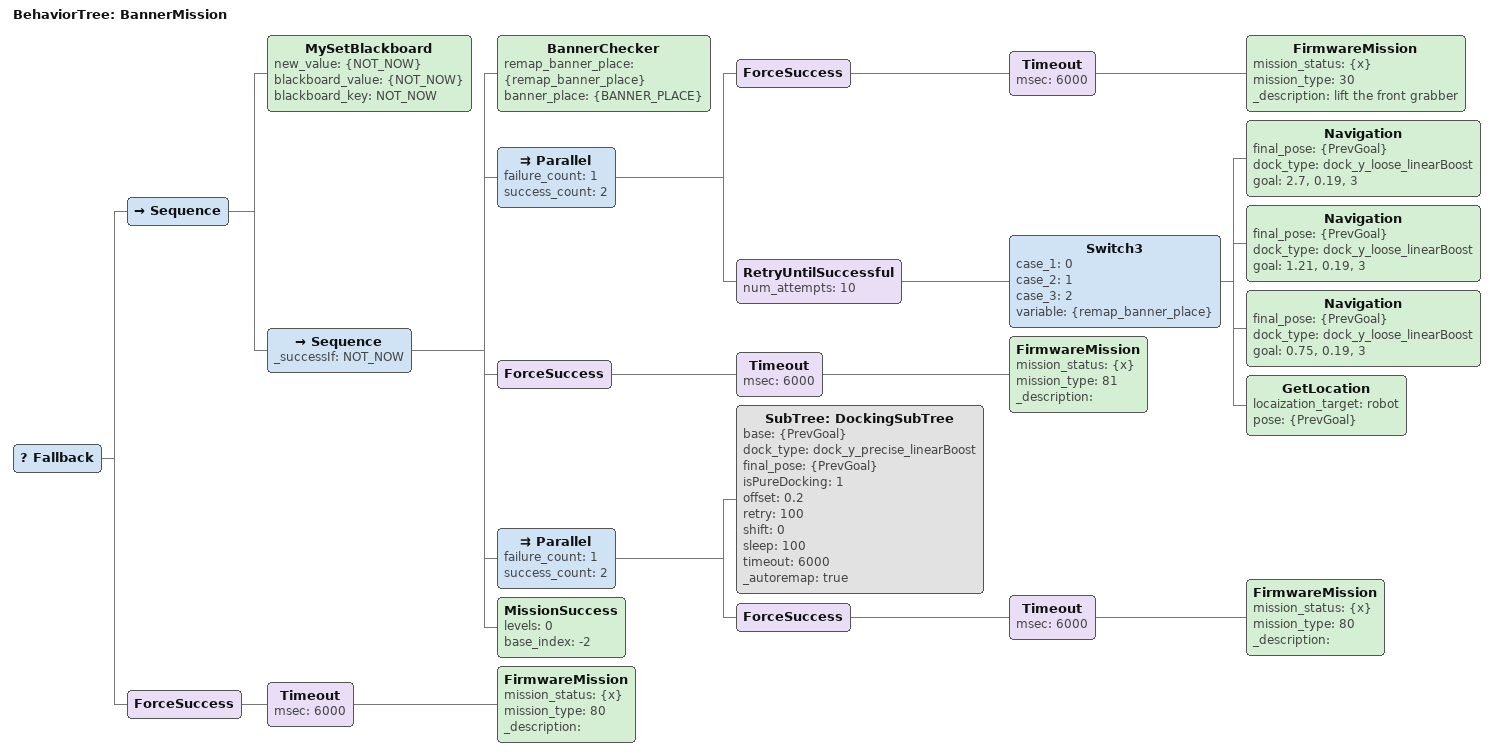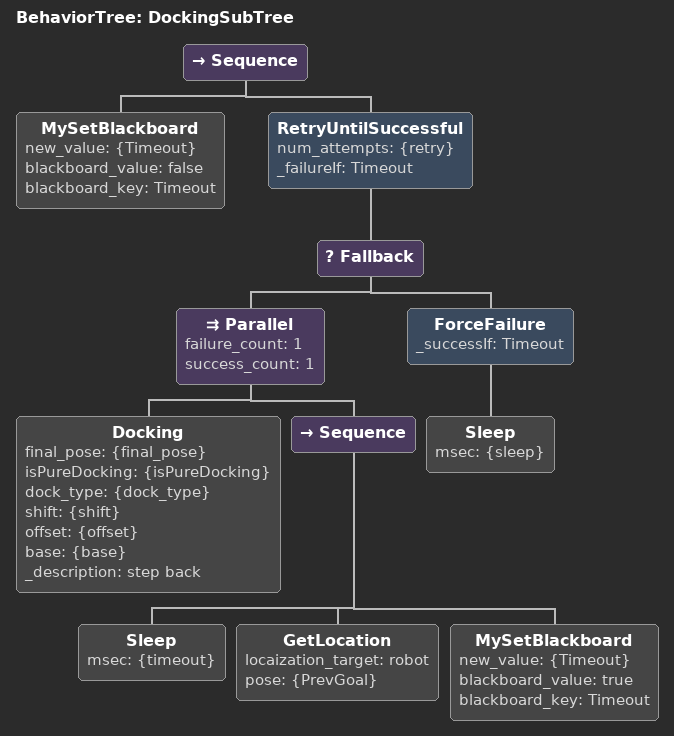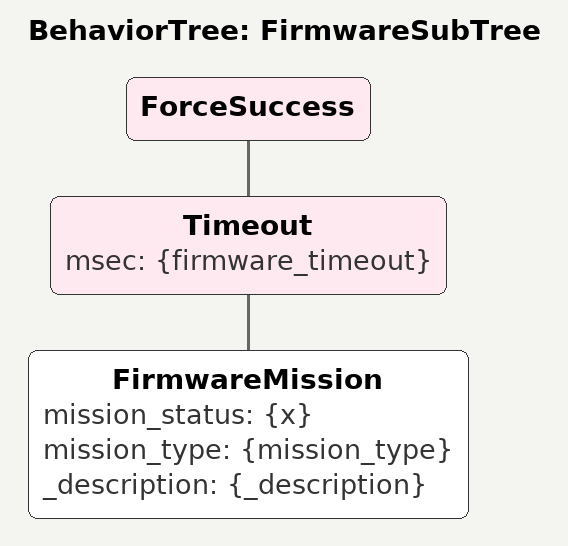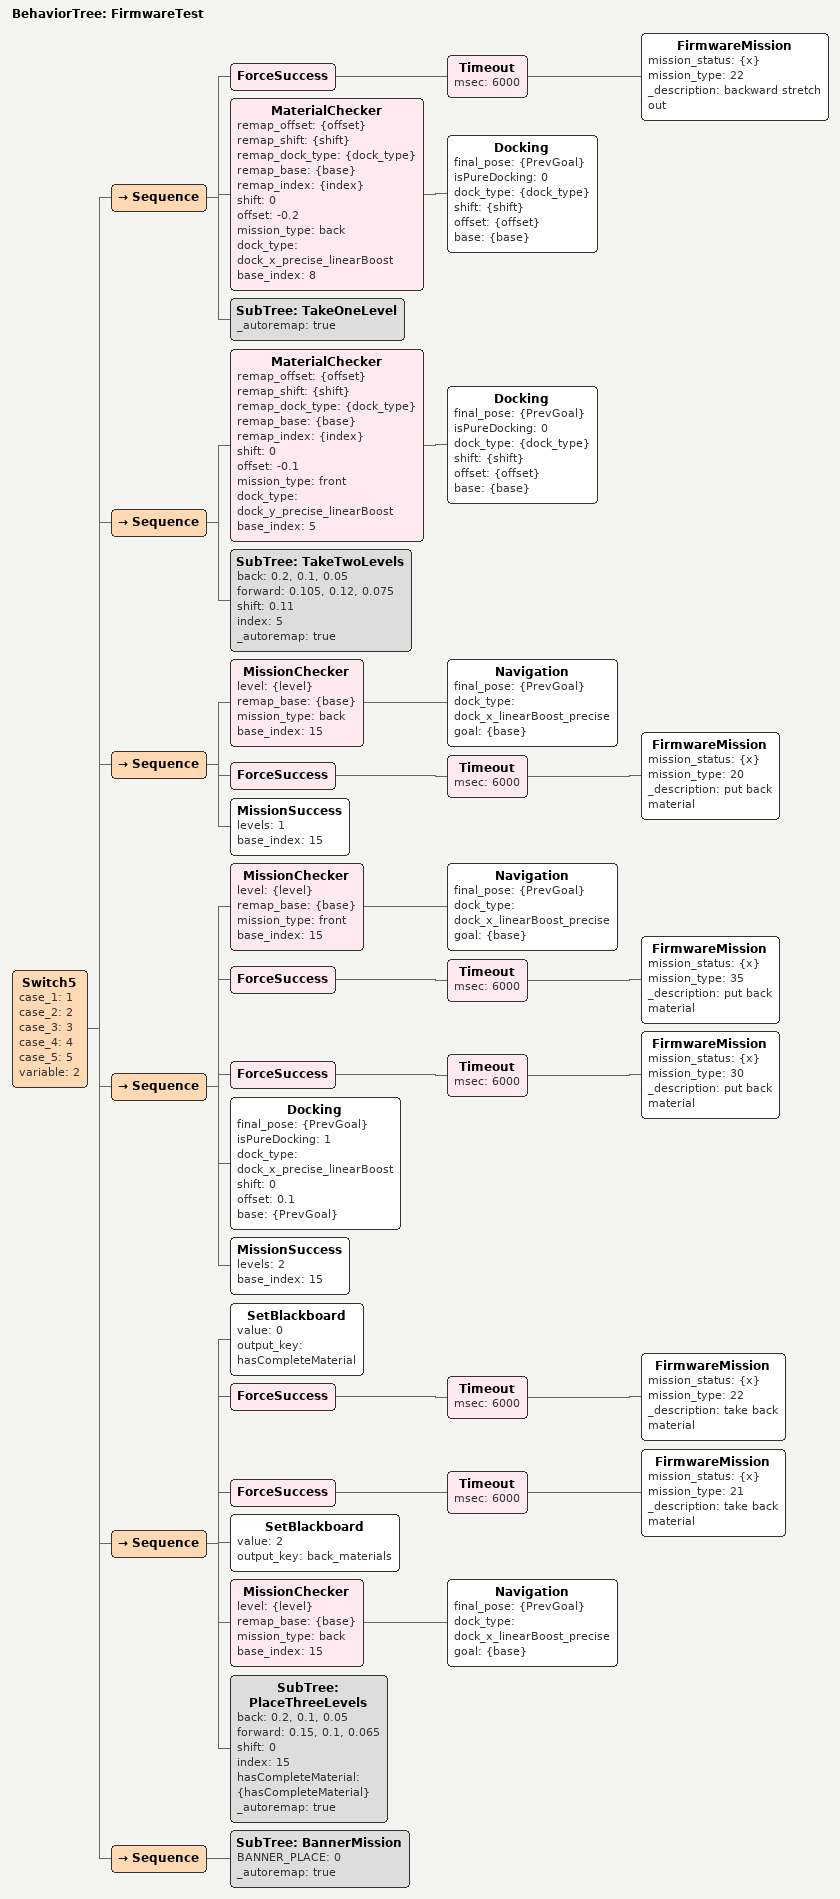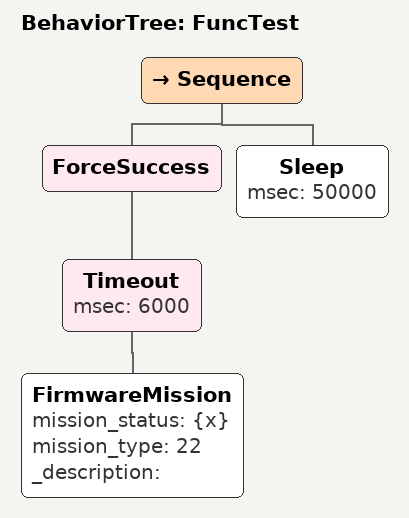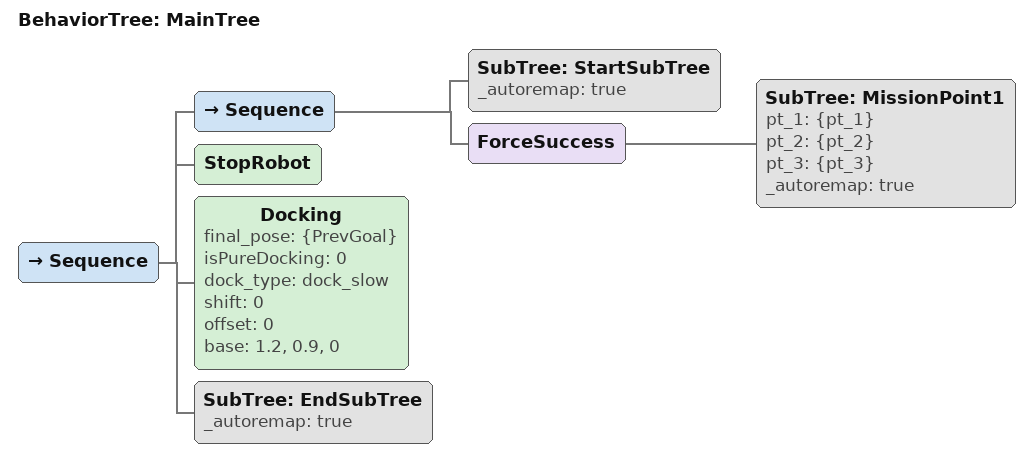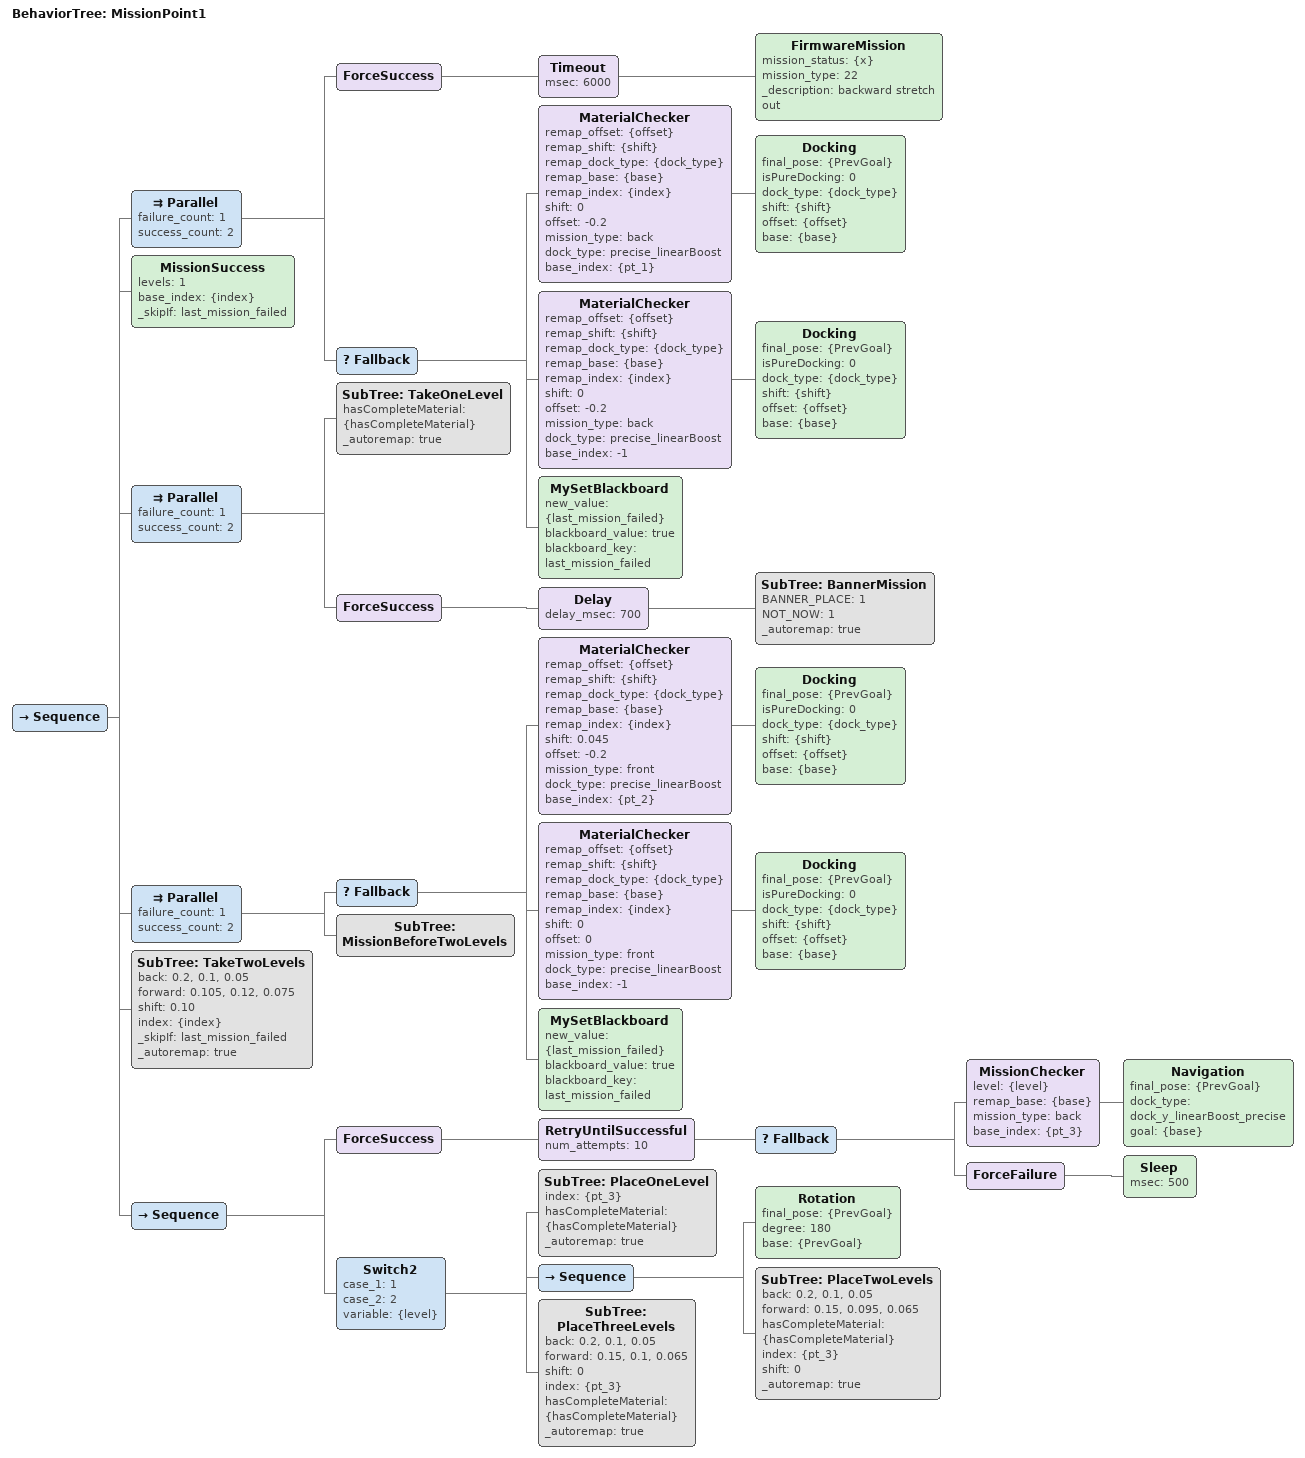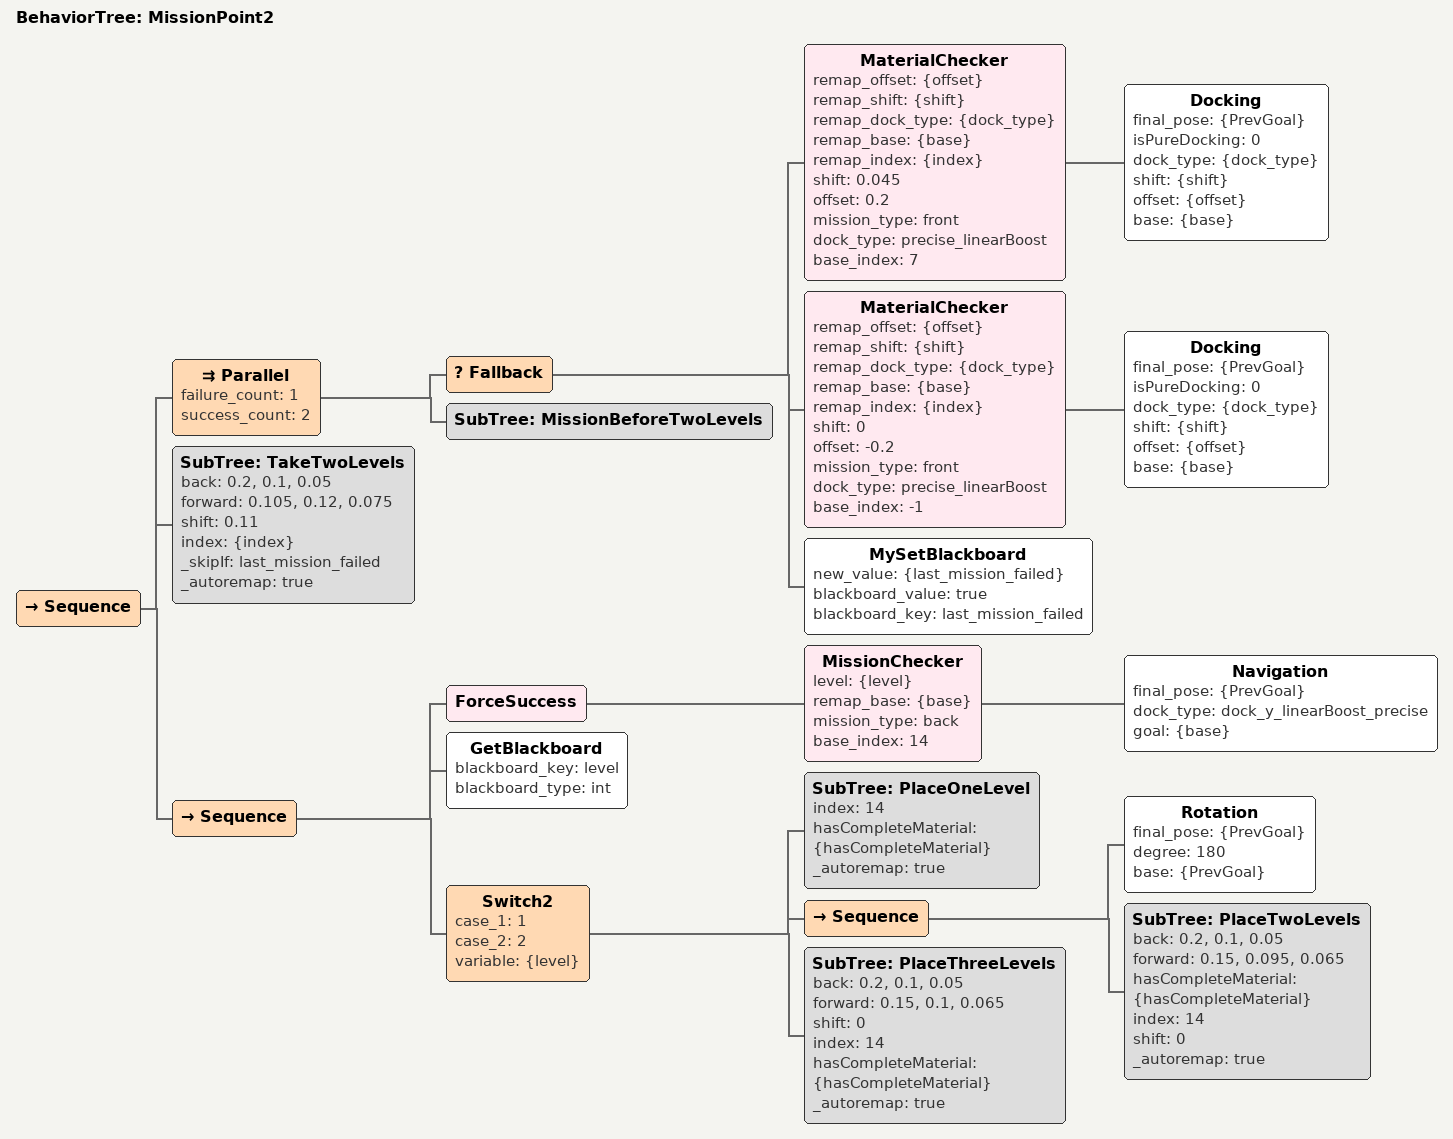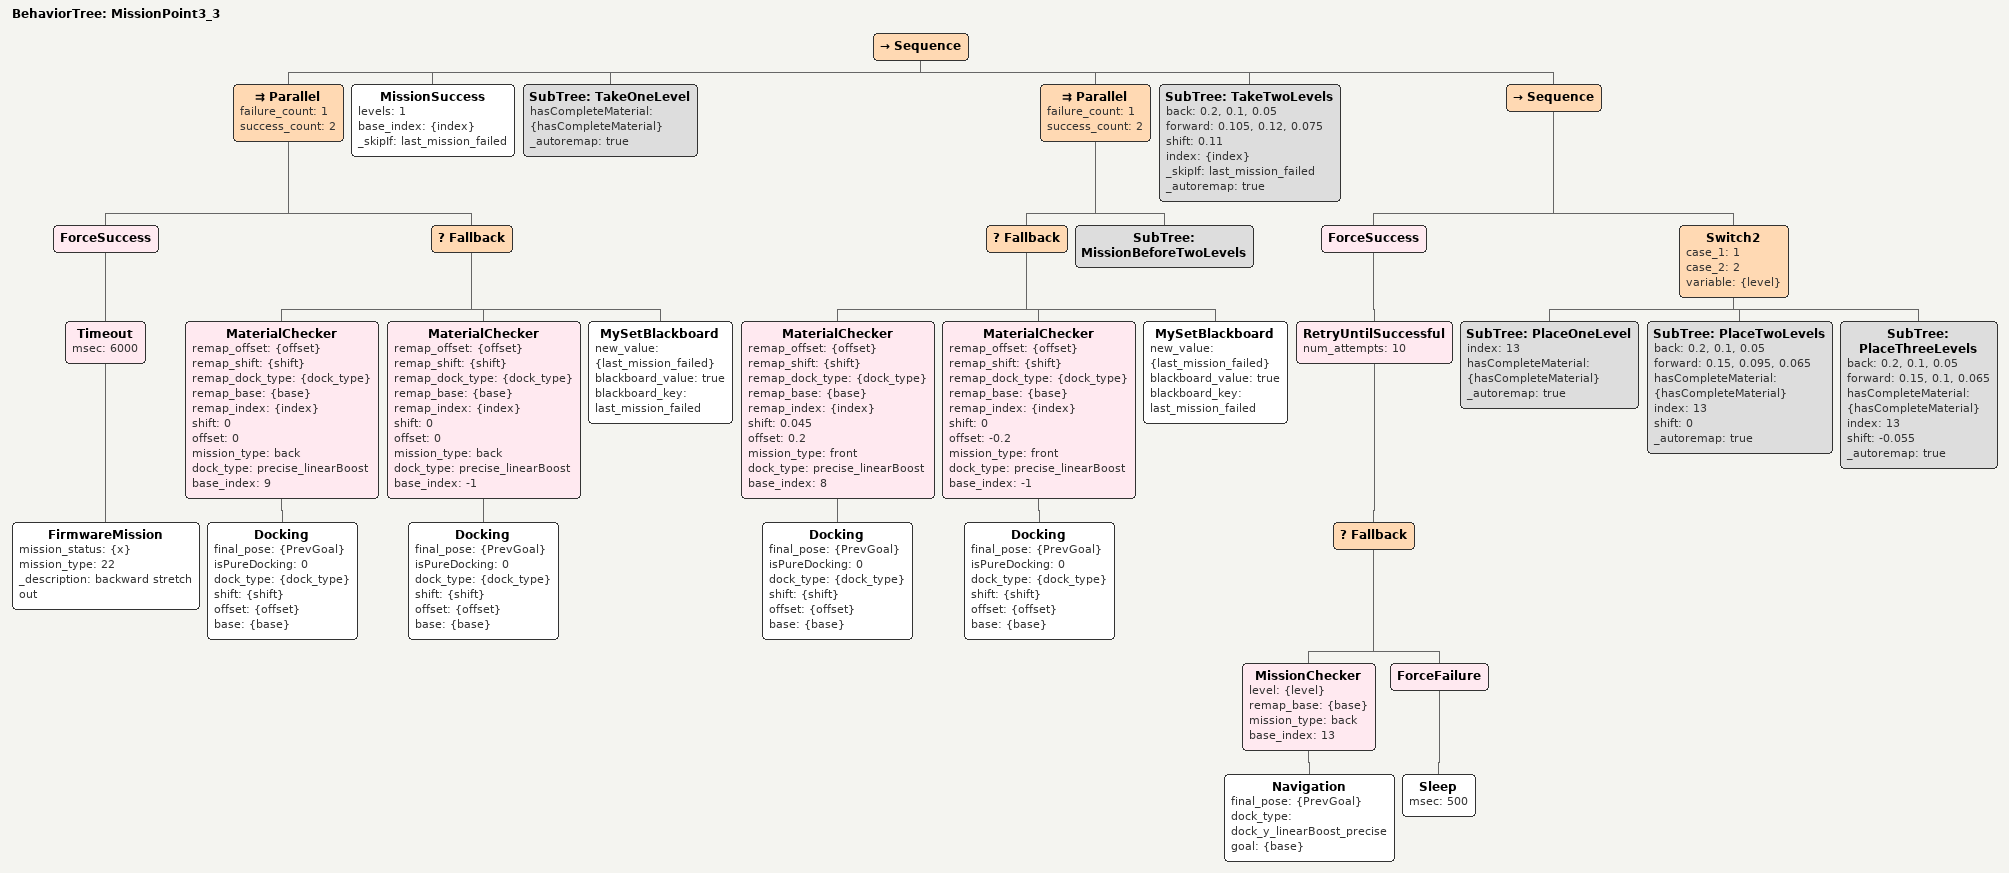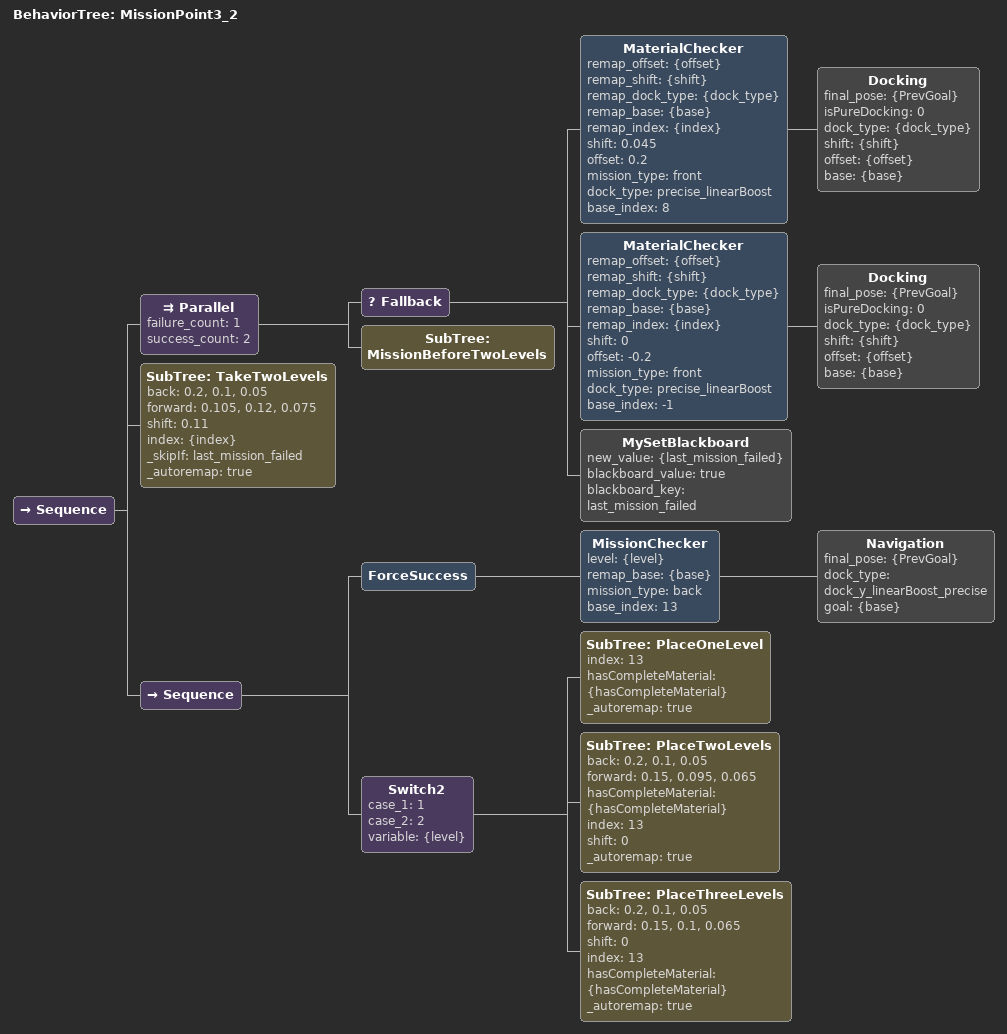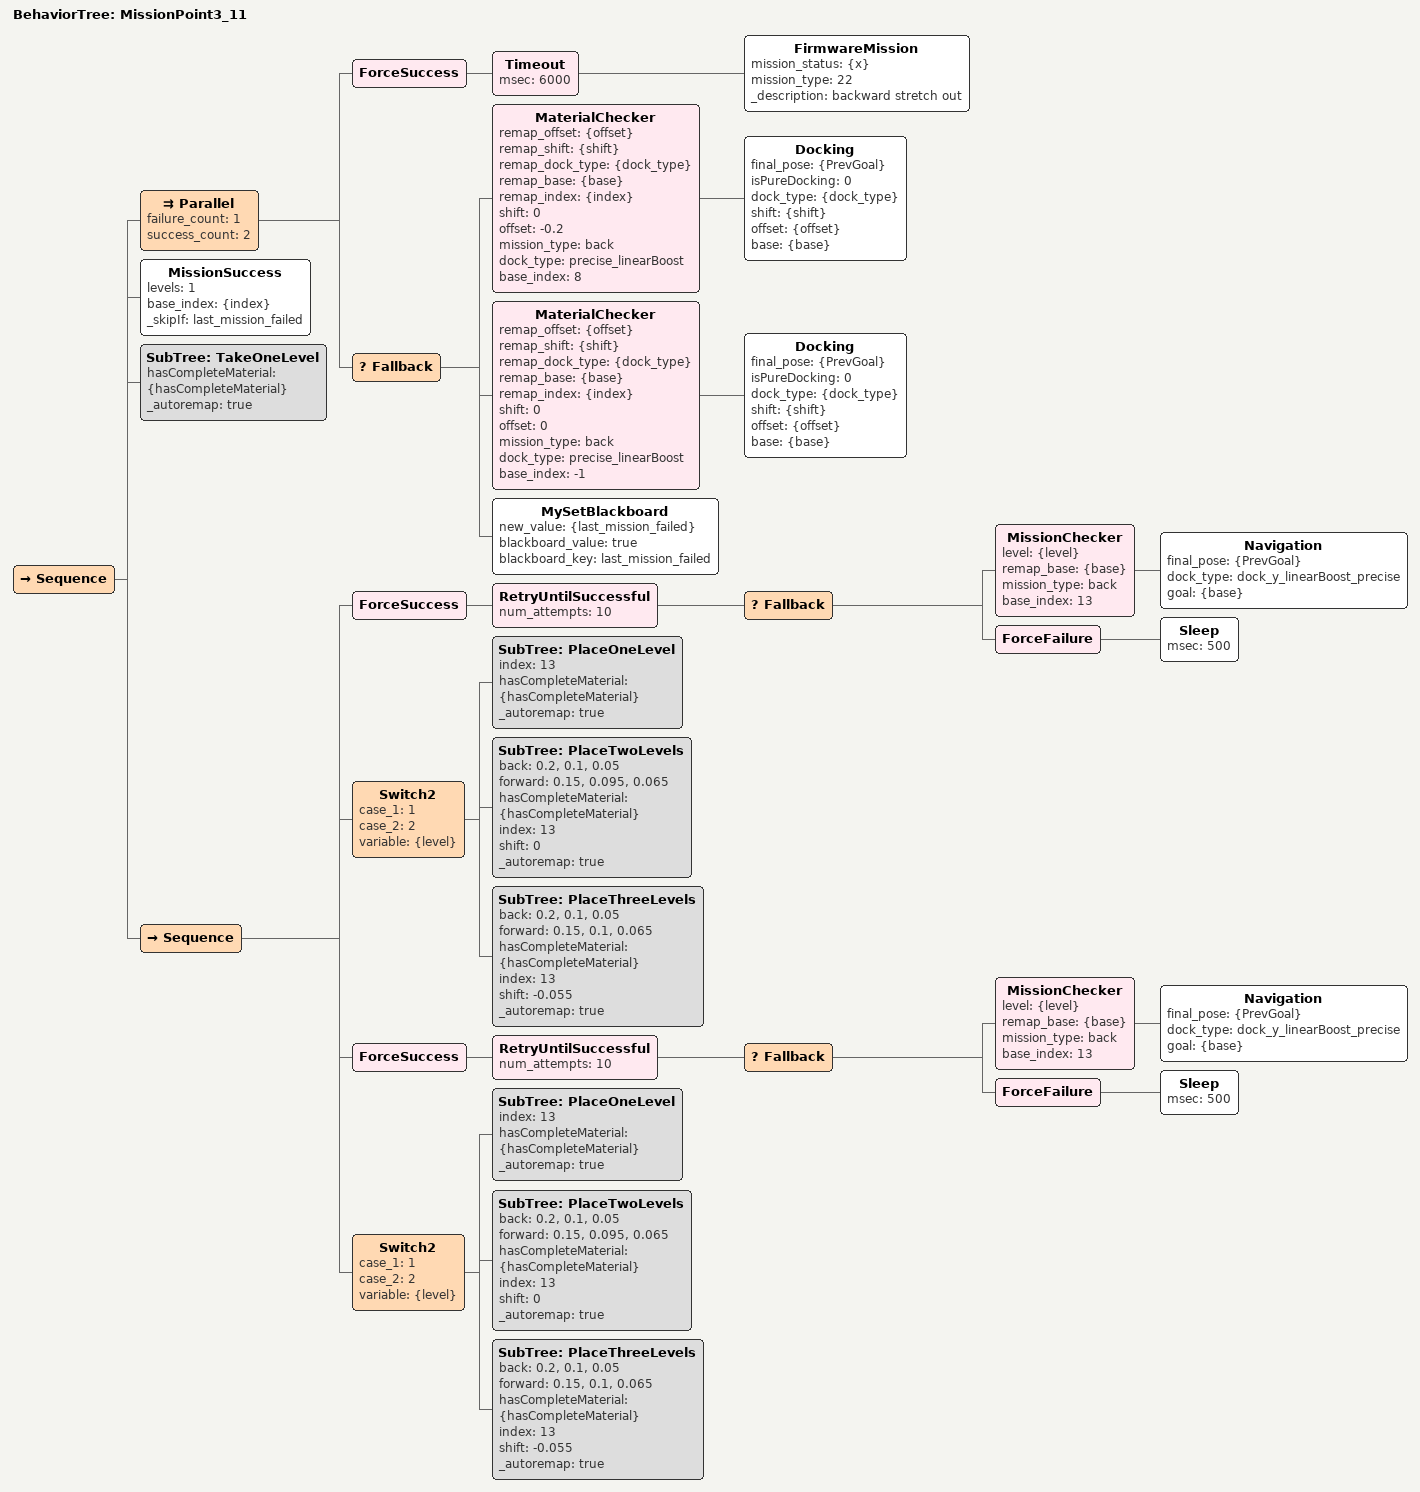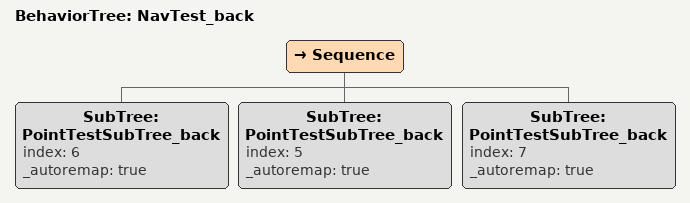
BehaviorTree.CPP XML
<BehaviorTree ID="BannerMission">
  <Fallback>
    <Sequence>
      <MySetBlackboard new_value="{NOT_NOW}" blackboard_value="{NOT_NOW}" blackboard_key="NOT_NOW"/>
      <Sequence _successIf="NOT_NOW">
        <BannerChecker remap_banner_place="{remap_banner_place}" banner_place="{BANNER_PLACE}"/>
        <Parallel failure_count="1" success_count="2">
          <ForceSuccess>
            <Timeout msec="6000">
              <FirmwareMission mission_status="{x}" mission_type="30" _description="lift the front grabber"/>
            </Timeout>
          </ForceSuccess>
          <RetryUntilSuccessful num_attempts="10">
            <Switch3 case_1="0" case_2="1" case_3="2" variable="{remap_banner_place}">
              <Navigation final_pose="{PrevGoal}" dock_type="dock_y_loose_linearBoost" goal="2.7, 0.19, 3"/>
              <Navigation final_pose="{PrevGoal}" dock_type="dock_y_loose_linearBoost" goal="1.21, 0.19, 3"/>
              <Navigation final_pose="{PrevGoal}" dock_type="dock_y_loose_linearBoost" goal="0.75, 0.19, 3"/>
              <GetLocation locaization_target="robot" pose="{PrevGoal}"/>
            </Switch3>
          </RetryUntilSuccessful>
        </Parallel>
        <ForceSuccess>
          <Timeout msec="6000">
            <FirmwareMission mission_status="{x}" mission_type="81" _description=""/>
          </Timeout>
        </ForceSuccess>
        <Parallel failure_count="1" success_count="2">
          <SubTree ID="DockingSubTree" base="{PrevGoal}" dock_type="dock_y_precise_linearBoost" final_pose="{PrevGoal}" isPureDocking="1" offset="0.2" retry="100" shift="0" sleep="100" timeout="6000" _autoremap="true"/>
          <ForceSuccess>
            <Timeout msec="6000">
              <FirmwareMission mission_status="{x}" mission_type="80" _description=""/>
            </Timeout>
          </ForceSuccess>
        </Parallel>
        <MissionSuccess levels="0" base_index="-2"/>
      </Sequence>
    </Sequence>
    <ForceSuccess>
      <Timeout msec="6000">
        <FirmwareMission mission_status="{x}" mission_type="80" _description=""/>
      </Timeout>
    </ForceSuccess>
  </Fallback>
</BehaviorTree>

<BehaviorTree ID="DockingSubTree">
  <Sequence>
    <MySetBlackboard new_value="{Timeout}" blackboard_value="false" blackboard_key="Timeout"/>
    <RetryUntilSuccessful num_attempts="{retry}" _failureIf="Timeout">
      <Fallback>
        <Parallel failure_count="1" success_count="1">
          <Docking final_pose="{final_pose}" isPureDocking="{isPureDocking}" dock_type="{dock_type}" shift="{shift}" offset="{offset}" base="{base}" _description="step back"/>
          <Sequence>
            <Sleep msec="{timeout}"/>
            <GetLocation locaization_target="robot" pose="{PrevGoal}"/>
            <MySetBlackboard new_value="{Timeout}" blackboard_value="true" blackboard_key="Timeout"/>
          </Sequence>
        </Parallel>
        <ForceFailure _successIf="Timeout">
          <Sleep msec="{sleep}"/>
        </ForceFailure>
      </Fallback>
    </RetryUntilSuccessful>
  </Sequence>
</BehaviorTree>

<BehaviorTree ID="FirmwareSubTree">
  <ForceSuccess>
    <Timeout msec="{firmware_timeout}">
      <FirmwareMission mission_status="{x}" mission_type="{mission_type}" _description="{_description}"/>
    </Timeout>
  </ForceSuccess>
</BehaviorTree>

<BehaviorTree ID="FirmwareTest">
  <Switch5 case_1="1" case_2="2" case_3="3" case_4="4" case_5="5" variable="2">
    <Sequence>
      <ForceSuccess>
        <Timeout msec="6000">
          <FirmwareMission mission_status="{x}" mission_type="22" _description="backward stretch out"/>
        </Timeout>
      </ForceSuccess>
      <MaterialChecker remap_offset="{offset}" remap_shift="{shift}" remap_dock_type="{dock_type}" remap_base="{base}" remap_index="{index}" shift="0" offset="-0.2" mission_type="back" dock_type="dock_x_precise_linearBoost" base_index="8">
        <Docking final_pose="{PrevGoal}" isPureDocking="0" dock_type="{dock_type}" shift="{shift}" offset="{offset}" base="{base}"/>
      </MaterialChecker>
      <SubTree ID="TakeOneLevel" _autoremap="true"/>
    </Sequence>
    <Sequence>
      <MaterialChecker remap_offset="{offset}" remap_shift="{shift}" remap_dock_type="{dock_type}" remap_base="{base}" remap_index="{index}" shift="0" offset="-0.1" mission_type="front" dock_type="dock_y_precise_linearBoost" base_index="5">
        <Docking final_pose="{PrevGoal}" isPureDocking="0" dock_type="{dock_type}" shift="{shift}" offset="{offset}" base="{base}"/>
      </MaterialChecker>
      <SubTree ID="TakeTwoLevels" back="0.2, 0.1, 0.05" forward="0.105, 0.12, 0.075" shift="0.11" index="5" _autoremap="true"/>
    </Sequence>
    <Sequence>
      <MissionChecker level="{level}" remap_base="{base}" mission_type="back" base_index="15">
        <Navigation final_pose="{PrevGoal}" dock_type="dock_x_linearBoost_precise" goal="{base}"/>
      </MissionChecker>
      <ForceSuccess>
        <Timeout msec="6000">
          <FirmwareMission mission_status="{x}" mission_type="20" _description="put back material"/>
        </Timeout>
      </ForceSuccess>
      <MissionSuccess levels="1" base_index="15"/>
    </Sequence>
    <Sequence>
      <MissionChecker level="{level}" remap_base="{base}" mission_type="front" base_index="15">
        <Navigation final_pose="{PrevGoal}" dock_type="dock_x_linearBoost_precise" goal="{base}"/>
      </MissionChecker>
      <ForceSuccess>
        <Timeout msec="6000">
          <FirmwareMission mission_status="{x}" mission_type="35" _description="put back material"/>
        </Timeout>
      </ForceSuccess>
      <ForceSuccess>
        <Timeout msec="6000">
          <FirmwareMission mission_status="{x}" mission_type="30" _description="put back material"/>
        </Timeout>
      </ForceSuccess>
      <Docking final_pose="{PrevGoal}" isPureDocking="1" dock_type="dock_x_precise_linearBoost" shift="0" offset="0.1" base="{PrevGoal}"/>
      <MissionSuccess levels="2" base_index="15"/>
    </Sequence>
    <Sequence>
      <SetBlackboard value="0" output_key="hasCompleteMaterial"/>
      <ForceSuccess>
        <Timeout msec="6000">
          <FirmwareMission mission_status="{x}" mission_type="22" _description="take back material"/>
        </Timeout>
      </ForceSuccess>
      <ForceSuccess>
        <Timeout msec="6000">
          <FirmwareMission mission_status="{x}" mission_type="21" _description="take back material"/>
        </Timeout>
      </ForceSuccess>
      <SetBlackboard value="2" output_key="back_materials"/>
      <MissionChecker level="{level}" remap_base="{base}" mission_type="back" base_index="15">
        <Navigation final_pose="{PrevGoal}" dock_type="dock_x_linearBoost_precise" goal="{base}"/>
      </MissionChecker>
      <SubTree ID="PlaceThreeLevels" back="0.2, 0.1, 0.05" forward="0.15, 0.1, 0.065" shift="0" index="15" hasCompleteMaterial="{hasCompleteMaterial}" _autoremap="true"/>
    </Sequence>
    <Sequence>
      <SubTree ID="BannerMission" BANNER_PLACE="0" _autoremap="true"/>
    </Sequence>
  </Switch5>
</BehaviorTree>

<BehaviorTree ID="FuncTest">
  <Sequence>
    <ForceSuccess>
      <Timeout msec="6000">
        <FirmwareMission mission_status="{x}" mission_type="22" _description=""/>
      </Timeout>
    </ForceSuccess>
    <Sleep msec="50000"/>
  </Sequence>
</BehaviorTree>

<BehaviorTree ID="MainTree">
  <Sequence>
    <Sequence>
      <SubTree ID="StartSubTree" _autoremap="true"/>
      <ForceSuccess>
        <SubTree ID="MissionPoint1" pt_1="{pt_1}" pt_2="{pt_2}" pt_3="{pt_3}" _autoremap="true"/>
      </ForceSuccess>
    </Sequence>
    <StopRobot/>
    <Docking final_pose="{PrevGoal}" isPureDocking="0" dock_type="dock_slow" shift="0" offset="0" base="1.2, 0.9, 0"/>
    <SubTree ID="EndSubTree" _autoremap="true"/>
  </Sequence>
</BehaviorTree>

<BehaviorTree ID="MissionPoint1">
  <Sequence>
    <Parallel failure_count="1" success_count="2">
      <ForceSuccess>
        <Timeout msec="6000">
          <FirmwareMission mission_status="{x}" mission_type="22" _description="backward stretch out"/>
        </Timeout>
      </ForceSuccess>
      <Fallback>
        <MaterialChecker remap_offset="{offset}" remap_shift="{shift}" remap_dock_type="{dock_type}" remap_base="{base}" remap_index="{index}" shift="0" offset="-0.2" mission_type="back" dock_type="precise_linearBoost" base_index="{pt_1}">
          <Docking final_pose="{PrevGoal}" isPureDocking="0" dock_type="{dock_type}" shift="{shift}" offset="{offset}" base="{base}"/>
        </MaterialChecker>
        <MaterialChecker remap_offset="{offset}" remap_shift="{shift}" remap_dock_type="{dock_type}" remap_base="{base}" remap_index="{index}" shift="0" offset="-0.2" mission_type="back" dock_type="precise_linearBoost" base_index="-1">
          <Docking final_pose="{PrevGoal}" isPureDocking="0" dock_type="{dock_type}" shift="{shift}" offset="{offset}" base="{base}"/>
        </MaterialChecker>
        <MySetBlackboard new_value="{last_mission_failed}" blackboard_value="true" blackboard_key="last_mission_failed"/>
      </Fallback>
    </Parallel>
    <MissionSuccess levels="1" base_index="{index}" _skipIf="last_mission_failed"/>
    <Parallel failure_count="1" success_count="2">
      <SubTree ID="TakeOneLevel" hasCompleteMaterial="{hasCompleteMaterial}" _autoremap="true"/>
      <ForceSuccess>
        <Delay delay_msec="700">
          <SubTree ID="BannerMission" BANNER_PLACE="1" NOT_NOW="1" _autoremap="true"/>
        </Delay>
      </ForceSuccess>
    </Parallel>
    <Parallel failure_count="1" success_count="2">
      <Fallback>
        <MaterialChecker remap_offset="{offset}" remap_shift="{shift}" remap_dock_type="{dock_type}" remap_base="{base}" remap_index="{index}" shift="0.045" offset="-0.2" mission_type="front" dock_type="precise_linearBoost" base_index="{pt_2}">
          <Docking final_pose="{PrevGoal}" isPureDocking="0" dock_type="{dock_type}" shift="{shift}" offset="{offset}" base="{base}"/>
        </MaterialChecker>
        <MaterialChecker remap_offset="{offset}" remap_shift="{shift}" remap_dock_type="{dock_type}" remap_base="{base}" remap_index="{index}" shift="0" offset="0" mission_type="front" dock_type="precise_linearBoost" base_index="-1">
          <Docking final_pose="{PrevGoal}" isPureDocking="0" dock_type="{dock_type}" shift="{shift}" offset="{offset}" base="{base}"/>
        </MaterialChecker>
        <MySetBlackboard new_value="{last_mission_failed}" blackboard_value="true" blackboard_key="last_mission_failed"/>
      </Fallback>
      <SubTree ID="MissionBeforeTwoLevels"/>
    </Parallel>
    <SubTree ID="TakeTwoLevels" back="0.2, 0.1, 0.05" forward="0.105, 0.12, 0.075" shift="0.10" index="{index}" _skipIf="last_mission_failed" _autoremap="true"/>
    <Sequence>
      <ForceSuccess>
        <RetryUntilSuccessful num_attempts="10">
          <Fallback>
            <MissionChecker level="{level}" remap_base="{base}" mission_type="back" base_index="{pt_3}">
              <Navigation final_pose="{PrevGoal}" dock_type="dock_y_linearBoost_precise" goal="{base}"/>
            </MissionChecker>
            <ForceFailure>
              <Sleep msec="500"/>
            </ForceFailure>
          </Fallback>
        </RetryUntilSuccessful>
      </ForceSuccess>
      <Switch2 case_1="1" case_2="2" variable="{level}">
        <SubTree ID="PlaceOneLevel" index="{pt_3}" hasCompleteMaterial="{hasCompleteMaterial}" _autoremap="true"/>
        <Sequence>
          <Rotation final_pose="{PrevGoal}" degree="180" base="{PrevGoal}"/>
          <SubTree ID="PlaceTwoLevels" back="0.2, 0.1, 0.05" forward="0.15, 0.095, 0.065" hasCompleteMaterial="{hasCompleteMaterial}" index="{pt_3}" shift="0" _autoremap="true"/>
        </Sequence>
        <SubTree ID="PlaceThreeLevels" back="0.2, 0.1, 0.05" forward="0.15, 0.1, 0.065" shift="0" index="{pt_3}" hasCompleteMaterial="{hasCompleteMaterial}" _autoremap="true"/>
      </Switch2>
    </Sequence>
  </Sequence>
</BehaviorTree>

<BehaviorTree ID="MissionPoint2">
  <Sequence>
    <Parallel failure_count="1" success_count="2">
      <Fallback>
        <MaterialChecker remap_offset="{offset}" remap_shift="{shift}" remap_dock_type="{dock_type}" remap_base="{base}" remap_index="{index}" shift="0.045" offset="0.2" mission_type="front" dock_type="precise_linearBoost" base_index="7">
          <Docking final_pose="{PrevGoal}" isPureDocking="0" dock_type="{dock_type}" shift="{shift}" offset="{offset}" base="{base}"/>
        </MaterialChecker>
        <MaterialChecker remap_offset="{offset}" remap_shift="{shift}" remap_dock_type="{dock_type}" remap_base="{base}" remap_index="{index}" shift="0" offset="-0.2" mission_type="front" dock_type="precise_linearBoost" base_index="-1">
          <Docking final_pose="{PrevGoal}" isPureDocking="0" dock_type="{dock_type}" shift="{shift}" offset="{offset}" base="{base}"/>
        </MaterialChecker>
        <MySetBlackboard new_value="{last_mission_failed}" blackboard_value="true" blackboard_key="last_mission_failed"/>
      </Fallback>
      <SubTree ID="MissionBeforeTwoLevels"/>
    </Parallel>
    <SubTree ID="TakeTwoLevels" back="0.2, 0.1, 0.05" forward="0.105, 0.12, 0.075" shift="0.11" index="{index}" _skipIf="last_mission_failed" _autoremap="true"/>
    <Sequence>
      <ForceSuccess>
        <MissionChecker level="{level}" remap_base="{base}" mission_type="back" base_index="14">
          <Navigation final_pose="{PrevGoal}" dock_type="dock_y_linearBoost_precise" goal="{base}"/>
        </MissionChecker>
      </ForceSuccess>
      <GetBlackboard blackboard_key="level" blackboard_type="int"/>
      <Switch2 case_1="1" case_2="2" variable="{level}">
        <SubTree ID="PlaceOneLevel" index="14" hasCompleteMaterial="{hasCompleteMaterial}" _autoremap="true"/>
        <Sequence>
          <Rotation final_pose="{PrevGoal}" degree="180" base="{PrevGoal}"/>
          <SubTree ID="PlaceTwoLevels" back="0.2, 0.1, 0.05" forward="0.15, 0.095, 0.065" hasCompleteMaterial="{hasCompleteMaterial}" index="14" shift="0" _autoremap="true"/>
        </Sequence>
        <SubTree ID="PlaceThreeLevels" back="0.2, 0.1, 0.05" forward="0.15, 0.1, 0.065" shift="0" index="14" hasCompleteMaterial="{hasCompleteMaterial}" _autoremap="true"/>
      </Switch2>
    </Sequence>
  </Sequence>
</BehaviorTree>

<BehaviorTree ID="MissionPoint3_3">
  <Sequence>
    <Parallel failure_count="1" success_count="2">
      <ForceSuccess>
        <Timeout msec="6000">
          <FirmwareMission mission_status="{x}" mission_type="22" _description="backward stretch out"/>
        </Timeout>
      </ForceSuccess>
      <Fallback>
        <MaterialChecker remap_offset="{offset}" remap_shift="{shift}" remap_dock_type="{dock_type}" remap_base="{base}" remap_index="{index}" shift="0" offset="0" mission_type="back" dock_type="precise_linearBoost" base_index="9">
          <Docking final_pose="{PrevGoal}" isPureDocking="0" dock_type="{dock_type}" shift="{shift}" offset="{offset}" base="{base}"/>
        </MaterialChecker>
        <MaterialChecker remap_offset="{offset}" remap_shift="{shift}" remap_dock_type="{dock_type}" remap_base="{base}" remap_index="{index}" shift="0" offset="0" mission_type="back" dock_type="precise_linearBoost" base_index="-1">
          <Docking final_pose="{PrevGoal}" isPureDocking="0" dock_type="{dock_type}" shift="{shift}" offset="{offset}" base="{base}"/>
        </MaterialChecker>
        <MySetBlackboard new_value="{last_mission_failed}" blackboard_value="true" blackboard_key="last_mission_failed"/>
      </Fallback>
    </Parallel>
    <MissionSuccess levels="1" base_index="{index}" _skipIf="last_mission_failed"/>
    <SubTree ID="TakeOneLevel" hasCompleteMaterial="{hasCompleteMaterial}" _autoremap="true"/>
    <Parallel failure_count="1" success_count="2">
      <Fallback>
        <MaterialChecker remap_offset="{offset}" remap_shift="{shift}" remap_dock_type="{dock_type}" remap_base="{base}" remap_index="{index}" shift="0.045" offset="0.2" mission_type="front" dock_type="precise_linearBoost" base_index="8">
          <Docking final_pose="{PrevGoal}" isPureDocking="0" dock_type="{dock_type}" shift="{shift}" offset="{offset}" base="{base}"/>
        </MaterialChecker>
        <MaterialChecker remap_offset="{offset}" remap_shift="{shift}" remap_dock_type="{dock_type}" remap_base="{base}" remap_index="{index}" shift="0" offset="-0.2" mission_type="front" dock_type="precise_linearBoost" base_index="-1">
          <Docking final_pose="{PrevGoal}" isPureDocking="0" dock_type="{dock_type}" shift="{shift}" offset="{offset}" base="{base}"/>
        </MaterialChecker>
        <MySetBlackboard new_value="{last_mission_failed}" blackboard_value="true" blackboard_key="last_mission_failed"/>
      </Fallback>
      <SubTree ID="MissionBeforeTwoLevels"/>
    </Parallel>
    <SubTree ID="TakeTwoLevels" back="0.2, 0.1, 0.05" forward="0.105, 0.12, 0.075" shift="0.11" index="{index}" _skipIf="last_mission_failed" _autoremap="true"/>
    <Sequence>
      <ForceSuccess>
        <RetryUntilSuccessful num_attempts="10">
          <Fallback>
            <MissionChecker level="{level}" remap_base="{base}" mission_type="back" base_index="13">
              <Navigation final_pose="{PrevGoal}" dock_type="dock_y_linearBoost_precise" goal="{base}"/>
            </MissionChecker>
            <ForceFailure>
              <Sleep msec="500"/>
            </ForceFailure>
          </Fallback>
        </RetryUntilSuccessful>
      </ForceSuccess>
      <Switch2 case_1="1" case_2="2" variable="{level}">
        <SubTree ID="PlaceOneLevel" index="13" hasCompleteMaterial="{hasCompleteMaterial}" _autoremap="true"/>
        <SubTree ID="PlaceTwoLevels" back="0.2, 0.1, 0.05" forward="0.15, 0.095, 0.065" hasCompleteMaterial="{hasCompleteMaterial}" index="13" shift="0" _autoremap="true"/>
        <SubTree ID="PlaceThreeLevels" back="0.2, 0.1, 0.05" forward="0.15, 0.1, 0.065" hasCompleteMaterial="{hasCompleteMaterial}" index="13" shift="-0.055" _autoremap="true"/>
      </Switch2>
    </Sequence>
  </Sequence>
</BehaviorTree>

<BehaviorTree ID="MissionPoint3_2">
  <Sequence>
    <Parallel failure_count="1" success_count="2">
      <Fallback>
        <MaterialChecker remap_offset="{offset}" remap_shift="{shift}" remap_dock_type="{dock_type}" remap_base="{base}" remap_index="{index}" shift="0.045" offset="0.2" mission_type="front" dock_type="precise_linearBoost" base_index="8">
          <Docking final_pose="{PrevGoal}" isPureDocking="0" dock_type="{dock_type}" shift="{shift}" offset="{offset}" base="{base}"/>
        </MaterialChecker>
        <MaterialChecker remap_offset="{offset}" remap_shift="{shift}" remap_dock_type="{dock_type}" remap_base="{base}" remap_index="{index}" shift="0" offset="-0.2" mission_type="front" dock_type="precise_linearBoost" base_index="-1">
          <Docking final_pose="{PrevGoal}" isPureDocking="0" dock_type="{dock_type}" shift="{shift}" offset="{offset}" base="{base}"/>
        </MaterialChecker>
        <MySetBlackboard new_value="{last_mission_failed}" blackboard_value="true" blackboard_key="last_mission_failed"/>
      </Fallback>
      <SubTree ID="MissionBeforeTwoLevels"/>
    </Parallel>
    <SubTree ID="TakeTwoLevels" back="0.2, 0.1, 0.05" forward="0.105, 0.12, 0.075" shift="0.11" index="{index}" _skipIf="last_mission_failed" _autoremap="true"/>
    <Sequence>
      <ForceSuccess>
        <MissionChecker level="{level}" remap_base="{base}" mission_type="back" base_index="13">
          <Navigation final_pose="{PrevGoal}" dock_type="dock_y_linearBoost_precise" goal="{base}"/>
        </MissionChecker>
      </ForceSuccess>
      <Switch2 case_1="1" case_2="2" variable="{level}">
        <SubTree ID="PlaceOneLevel" index="13" hasCompleteMaterial="{hasCompleteMaterial}" _autoremap="true"/>
        <SubTree ID="PlaceTwoLevels" back="0.2, 0.1, 0.05" forward="0.15, 0.095, 0.065" hasCompleteMaterial="{hasCompleteMaterial}" index="13" shift="0" _autoremap="true"/>
        <SubTree ID="PlaceThreeLevels" back="0.2, 0.1, 0.05" forward="0.15, 0.1, 0.065" shift="0" index="13" hasCompleteMaterial="{hasCompleteMaterial}" _autoremap="true"/>
      </Switch2>
    </Sequence>
  </Sequence>
</BehaviorTree>

<BehaviorTree ID="MissionPoint3_11">
  <Sequence>
    <Parallel failure_count="1" success_count="2">
      <ForceSuccess>
        <Timeout msec="6000">
          <FirmwareMission mission_status="{x}" mission_type="22" _description="backward stretch out"/>
        </Timeout>
      </ForceSuccess>
      <Fallback>
        <MaterialChecker remap_offset="{offset}" remap_shift="{shift}" remap_dock_type="{dock_type}" remap_base="{base}" remap_index="{index}" shift="0" offset="-0.2" mission_type="back" dock_type="precise_linearBoost" base_index="8">
          <Docking final_pose="{PrevGoal}" isPureDocking="0" dock_type="{dock_type}" shift="{shift}" offset="{offset}" base="{base}"/>
        </MaterialChecker>
        <MaterialChecker remap_offset="{offset}" remap_shift="{shift}" remap_dock_type="{dock_type}" remap_base="{base}" remap_index="{index}" shift="0" offset="0" mission_type="back" dock_type="precise_linearBoost" base_index="-1">
          <Docking final_pose="{PrevGoal}" isPureDocking="0" dock_type="{dock_type}" shift="{shift}" offset="{offset}" base="{base}"/>
        </MaterialChecker>
        <MySetBlackboard new_value="{last_mission_failed}" blackboard_value="true" blackboard_key="last_mission_failed"/>
      </Fallback>
    </Parallel>
    <MissionSuccess levels="1" base_index="{index}" _skipIf="last_mission_failed"/>
    <SubTree ID="TakeOneLevel" hasCompleteMaterial="{hasCompleteMaterial}" _autoremap="true"/>
    <Sequence>
      <ForceSuccess>
        <RetryUntilSuccessful num_attempts="10">
          <Fallback>
            <MissionChecker level="{level}" remap_base="{base}" mission_type="back" base_index="13">
              <Navigation final_pose="{PrevGoal}" dock_type="dock_y_linearBoost_precise" goal="{base}"/>
            </MissionChecker>
            <ForceFailure>
              <Sleep msec="500"/>
            </ForceFailure>
          </Fallback>
        </RetryUntilSuccessful>
      </ForceSuccess>
      <Switch2 case_1="1" case_2="2" variable="{level}">
        <SubTree ID="PlaceOneLevel" index="13" hasCompleteMaterial="{hasCompleteMaterial}" _autoremap="true"/>
        <SubTree ID="PlaceTwoLevels" back="0.2, 0.1, 0.05" forward="0.15, 0.095, 0.065" hasCompleteMaterial="{hasCompleteMaterial}" index="13" shift="0" _autoremap="true"/>
        <SubTree ID="PlaceThreeLevels" back="0.2, 0.1, 0.05" forward="0.15, 0.1, 0.065" hasCompleteMaterial="{hasCompleteMaterial}" index="13" shift="-0.055" _autoremap="true"/>
      </Switch2>
      <ForceSuccess>
        <RetryUntilSuccessful num_attempts="10">
          <Fallback>
            <MissionChecker level="{level}" remap_base="{base}" mission_type="back" base_index="13">
              <Navigation final_pose="{PrevGoal}" dock_type="dock_y_linearBoost_precise" goal="{base}"/>
            </MissionChecker>
            <ForceFailure>
              <Sleep msec="500"/>
            </ForceFailure>
          </Fallback>
        </RetryUntilSuccessful>
      </ForceSuccess>
      <Switch2 case_1="1" case_2="2" variable="{level}">
        <SubTree ID="PlaceOneLevel" index="13" hasCompleteMaterial="{hasCompleteMaterial}" _autoremap="true"/>
        <SubTree ID="PlaceTwoLevels" back="0.2, 0.1, 0.05" forward="0.15, 0.095, 0.065" hasCompleteMaterial="{hasCompleteMaterial}" index="13" shift="0" _autoremap="true"/>
        <SubTree ID="PlaceThreeLevels" back="0.2, 0.1, 0.05" forward="0.15, 0.1, 0.065" hasCompleteMaterial="{hasCompleteMaterial}" index="13" shift="-0.055" _autoremap="true"/>
      </Switch2>
    </Sequence>
  </Sequence>
</BehaviorTree>

<BehaviorTree ID="NavTest_back">
  <Sequence>
    <SubTree ID="PointTestSubTree_back" index="6" _autoremap="true"/>
    <SubTree ID="PointTestSubTree_back" index="5" _autoremap="true"/>
    <SubTree ID="PointTestSubTree_back" index="7" _autoremap="true"/>
  </Sequence>
</BehaviorTree>
